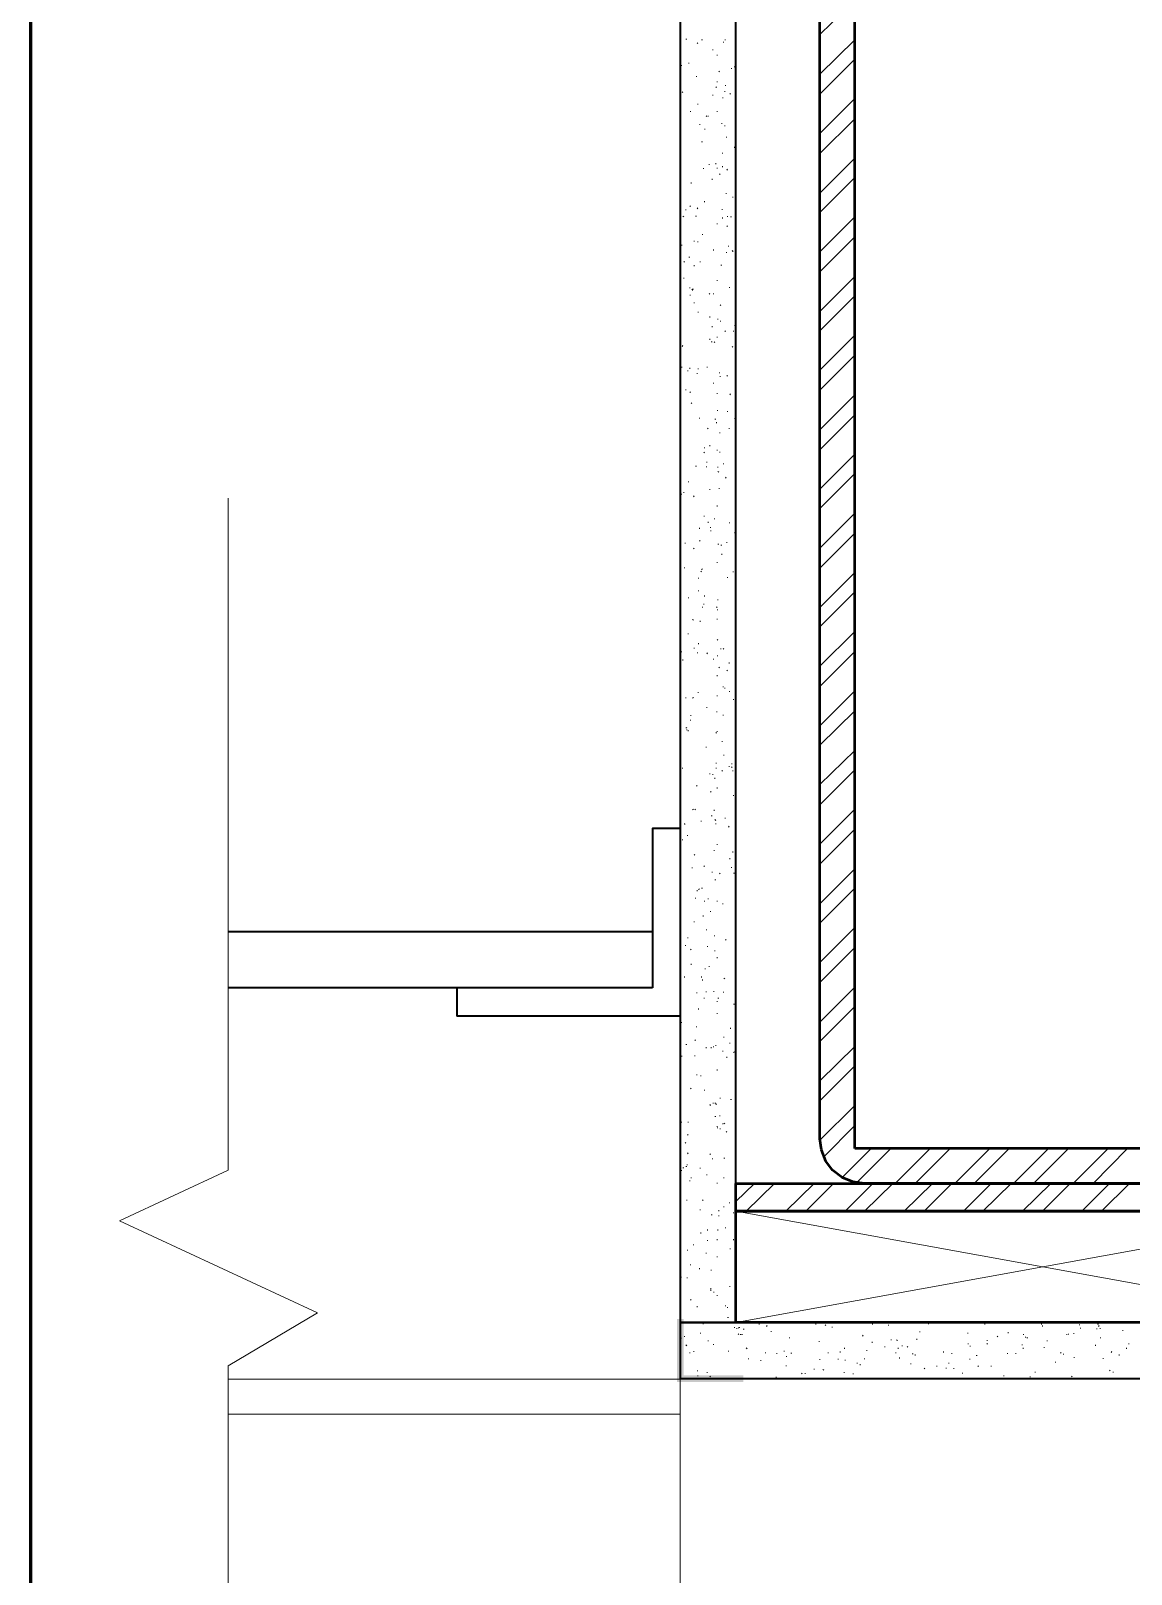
# Model space of a CAD drawing. Header units: inches. Extents: x 5 to 516, y -193 to 129.
# Drawn here: x 82.259 to 83.901, y -168.191 to -165.887 of the extents above; entities that cross this region are included whole.
import ezdxf

# ---------------------------------------------------------------- set-up
doc = ezdxf.new("R2010")
doc.units = ezdxf.units.IN
doc.header["$MEASUREMENT"] = 0
doc.layers.add('PDF8_Geometry', color=7, linetype='Continuous')
doc.layers.add('PDF8_Solid Fills', color=7, linetype='Continuous')

msp = doc.modelspace()

# ---------------------------------------------------------------- hatches: boundary and pattern name
at = {"layer": 'PDF8_Solid Fills', "transparency": 33554559}
msp.add_hatch(color=256, dxfattribs=at).paths.add_polyline_path([(83.2332928, -167.8102265), (83.2232928, -167.8102265), (83.2232921, -167.9046709), (83.322181, -167.9046705), (83.3221817, -167.8946697), (83.2332928, -167.8946709)])

# ---------------------------------------------------------------- linework, layer by layer
at = {"layer": 'PDF8_Geometry', "lineweight": 60}
msp.add_lwpolyline([(82.2588484, -169.6924491), (82.2588484, -162.1857821)], dxfattribs=at)
at = {"layer": 'PDF8_Geometry', "lineweight": 35}
for points in [[(83.2277386, -167.8157807), (83.3110719, -167.8157807), (83.3110719, -164.4713358)], [(83.2277386, -164.4713364), (83.2277386, -167.8157812)], [(83.2277386, -167.0780035), (83.1866275, -167.0780035), (83.1866275, -167.3157813)], [(83.1866258, -167.2324473), (82.5544035, -167.2324473)], [(82.9099602, -167.3157806), (82.5544046, -167.3157806)], [(83.1866258, -167.3157806), (82.8944035, -167.3157806), (82.8944035, -167.3580029)], [(83.2277386, -167.3580034), (82.8944052, -167.3580034)]]:
    msp.add_lwpolyline(points, dxfattribs=at)
at = {"layer": 'PDF8_Geometry', "lineweight": 50}
for points in [[(83.4888493, -167.5557822), (83.4888493, -165.0435597)], [(83.5032925, -167.6080039), (83.4855147, -167.6057816), (83.4699591, -167.599115), (83.4555147, -167.5880039), (83.4455147, -167.5746705), (83.438848, -167.5580039), (83.4366258, -167.5413372), (83.4366258, -165.0580036)], [(84.0510713, -167.5557822), (83.488849, -167.5557822)], [(84.103293, -167.5413367), (84.1010707, -167.5580034), (84.0944041, -167.5746701), (84.083293, -167.5880034), (84.0699596, -167.5991145), (84.053293, -167.6057812), (84.0366263, -167.6080034), (83.5032929, -167.6080034)]]:
    msp.add_lwpolyline(points, dxfattribs=at)
at = {"layer": 'PDF8_Geometry', "lineweight": 15}
for points in [[(83.4366258, -165.8924475), (83.488848, -165.8413363)], [(83.2377371, -165.8991138), (83.236626, -165.8991138)], [(83.2544042, -165.9046703), (83.2532931, -165.9057814)], [(83.2599607, -165.900226), (83.2610718, -165.900226)], [(83.2766278, -165.914671), (83.2766278, -165.9157821)], [(83.2932926, -165.9035604), (83.2921815, -165.9035604)], [(83.2955148, -165.900226), (83.2944037, -165.900226)], [(83.4366258, -165.9513373), (83.488848, -165.9002262)], [(83.2299607, -165.9380023), (83.2299607, -165.9391134)], [(83.2410714, -165.9346702), (83.2410714, -165.9357813)], [(83.2832942, -165.9224474), (83.2832942, -165.9235585)], [(83.3044056, -165.9424488), (83.3044056, -165.9435599)], [(83.3088498, -165.9413366), (83.3088498, -165.9402255)], [(83.4366258, -165.9813373), (83.488848, -165.929115)], [(83.2521821, -165.9546694), (83.2521821, -165.9557805)], [(83.2832942, -165.9635602), (83.2832942, -165.9624491)], [(83.2866262, -165.9468931), (83.2855151, -165.9480042)], [(83.2310707, -165.9780029), (83.2321818, -165.979114)], [(83.2766278, -165.9824472), (83.2766278, -165.9835583)], [(83.282182, -165.9702266), (83.2810709, -165.9713377)], [(83.2921827, -165.9868937), (83.2910716, -165.9868937)], [(83.2944048, -165.9780029), (83.2944048, -165.9768918)], [(83.2955148, -165.9691144), (83.2955148, -165.9680033)], [(83.3021812, -165.9802251), (83.3032923, -165.9813362)], [(83.4366258, -166.0402249), (83.488848, -165.9880027)], [(83.2432935, -166.0080028), (83.2432935, -166.0068917)], [(83.2544042, -165.9968922), (83.2544042, -165.9957811)], [(83.2832942, -166.0068929), (83.2832942, -166.008004)], [(83.3099598, -166.0068929), (83.3110709, -166.008004)], [(83.2577385, -166.0268921), (83.2566274, -166.0268921)], [(83.2655149, -166.0335585), (83.2644037, -166.0335585)], [(83.267737, -166.0135593), (83.2666259, -166.0146704)], [(83.2699591, -166.0146715), (83.2699591, -166.0135604)], [(83.2899606, -166.02467), (83.2899606, -166.0257811)], [(83.2944048, -166.0280043), (83.2944048, -166.0291154)], [(83.4366258, -166.0702271), (83.488848, -166.0180048)], [(83.2599607, -166.0524477), (83.2610718, -166.0524477)], [(83.2977369, -166.0457813), (83.2966258, -166.0457813)], [(83.3099598, -166.0513378), (83.3099598, -166.0524489)], [(83.2277386, -166.0657805), (83.2277386, -166.0646694)], [(83.2910705, -166.0702271), (83.2910705, -166.0691159)], [(83.3088498, -166.0613363), (83.3088498, -166.0602252)], [(83.4366258, -166.1291147), (83.488848, -166.0768925)], [(83.2632927, -166.0924484), (83.2621816, -166.0924484)], [(83.2710713, -166.085782), (83.2710713, -166.0868931)], [(83.281072, -166.085782), (83.281072, -166.0846709)], [(83.2832942, -166.0913362), (83.2832942, -166.0924473)], [(83.2866262, -166.1002247), (83.2877373, -166.1013358)], [(83.2910705, -166.089114), (83.2910705, -166.0902252)], [(83.2977369, -166.0935583), (83.298848, -166.0946694)], [(83.2288485, -166.1057812), (83.2288485, -166.1046701)], [(83.2444057, -166.1135598), (83.2444057, -166.1146709)], [(83.2755156, -166.1080033), (83.2755156, -166.1091144)], [(83.4366258, -166.1580047), (83.488848, -166.1057824)], [(83.2421813, -166.1480039), (83.2432924, -166.149115)], [(83.2644049, -166.1424475), (83.2644049, -166.1413364)], [(83.296627, -166.1291147), (83.296627, -166.1302258)], [(83.3066254, -166.1346711), (83.3066254, -166.1357823)], [(83.3110719, -166.1280025), (83.3099608, -166.1280025)], [(83.2321829, -166.1635589), (83.233294, -166.16467)], [(83.2366271, -166.1535604), (83.2366271, -166.1546715)], [(83.2510699, -166.1635589), (83.252181, -166.1635589)], [(83.2544042, -166.151336), (83.2532931, -166.1524471)], [(83.2910705, -166.1535604), (83.2899594, -166.1535604)], [(83.2910705, -166.165781), (83.2910705, -166.1668921)], [(83.2988491, -166.1646711), (83.2988491, -166.1635599)], [(83.3044056, -166.1646711), (83.3032944, -166.1646711)], [(83.4366258, -166.2168923), (83.488848, -166.1646701)], [(83.2610706, -166.1913366), (83.2610706, -166.1902255)], [(83.2832942, -166.1757817), (83.2832942, -166.1746706)], [(83.2977369, -166.1780038), (83.298848, -166.179115)], [(83.4366258, -166.2468922), (83.488848, -166.19467)], [(83.2310707, -166.2068916), (83.2299596, -166.2068916)], [(83.24885, -166.2002252), (83.24885, -166.2013363)], [(83.2544042, -166.2024473), (83.2544042, -166.2013362)], [(83.2777377, -166.2135602), (83.2777377, -166.2146713)], [(83.296627, -166.2180045), (83.2977381, -166.2180045)], [(83.2999613, -166.2080038), (83.2999613, -166.2091149)], [(83.3055155, -166.2146702), (83.3066266, -166.2157813)], [(83.3066254, -166.2157801), (83.3066254, -166.2168912)], [(83.2332928, -166.2313373), (83.2344039, -166.2324484)], [(83.2421813, -166.2246709), (83.2410702, -166.2246709)], [(83.24885, -166.2380037), (83.24885, -166.2368926)], [(83.2577385, -166.2313373), (83.2577385, -166.2324484)], [(83.2899606, -166.2368937), (83.2888495, -166.2368937)], [(83.2332928, -166.2557807), (83.2332928, -166.2568918)], [(83.2832942, -166.2591151), (83.2832942, -166.2602262)], [(83.4366258, -166.3057821), (83.488848, -166.2535599)], [(83.2421813, -166.2702257), (83.2421813, -166.2713368)], [(83.2421813, -166.2813364), (83.2432924, -166.2813364)], [(83.2466256, -166.2724478), (83.2455145, -166.273559)], [(83.2466256, -166.27356), (83.2466256, -166.2746712)], [(83.2477378, -166.2724478), (83.2466267, -166.2724478)], [(83.2721835, -166.2791142), (83.2710724, -166.2802254)], [(83.2777377, -166.2791142), (83.2777377, -166.2802254)], [(83.3010712, -166.2702257), (83.3021823, -166.2702257)], [(83.4366258, -166.3346698), (83.488848, -166.2824476)], [(83.24885, -166.2935592), (83.24885, -166.2924481)], [(83.2555164, -166.306892), (83.2544053, -166.306892)], [(83.2877384, -166.2957814), (83.2888495, -166.2968925)], [(83.2721835, -166.3146706), (83.2721835, -166.3135595)], [(83.2755156, -166.3291156), (83.2755156, -166.3280045)], [(83.2844041, -166.3180027), (83.2844041, -166.3168916)], [(83.2888484, -166.3202271), (83.2877373, -166.3202271)], [(83.2955148, -166.3346698), (83.2944037, -166.3357809)], [(83.3077376, -166.335782), (83.3077376, -166.3346709)], [(83.3099598, -166.3268912), (83.3088486, -166.3268912)], [(83.2321829, -166.3568934), (83.2310718, -166.3580045)], [(83.2721835, -166.3480049), (83.2721835, -166.3468937)], [(83.2755156, -166.3513369), (83.2744045, -166.3513369)], [(83.2788476, -166.3513369), (83.2799588, -166.352448)], [(83.2832942, -166.3435583), (83.2832942, -166.3446694)], [(83.4366258, -166.3935597), (83.488848, -166.3413375)], [(83.3055155, -166.3580033), (83.3066266, -166.3591144)], [(83.4366258, -166.4235596), (83.488848, -166.3713374)], [(83.2310707, -166.3891154), (83.2299596, -166.3891154)], [(83.2399592, -166.3946696), (83.2388481, -166.3946696)], [(83.2421813, -166.3902254), (83.2421813, -166.3913365)], [(83.2532943, -166.3991139), (83.2532943, -166.3980028)], [(83.2555164, -166.3913376), (83.2544053, -166.3913376)], [(83.2688492, -166.3891154), (83.2677381, -166.3891154)], [(83.2866262, -166.3968918), (83.2866262, -166.3980029)], [(83.2877384, -166.4035604), (83.2877384, -166.4024493)], [(83.2988491, -166.401336), (83.297738, -166.4024471)], [(83.2366271, -166.4235596), (83.2366271, -166.4224485)], [(83.2421813, -166.4257817), (83.2432924, -166.4268928)], [(83.2777377, -166.4135589), (83.2777377, -166.4124478)], [(83.2444057, -166.4424489), (83.2455168, -166.44356)], [(83.2832942, -166.4280039), (83.2832942, -166.429115)], [(83.3032934, -166.4291138), (83.3021822, -166.4302249)], [(83.4366258, -166.4824472), (83.488848, -166.430225)], [(83.2566263, -166.4657801), (83.2566263, -166.464669)], [(83.281072, -166.4668923), (83.2799609, -166.4668923)], [(83.282182, -166.4713366), (83.282182, -166.4724477)], [(83.2844041, -166.4535595), (83.283293, -166.4535595)], [(83.2988491, -166.4546694), (83.2988491, -166.4557806)], [(83.3088498, -166.4657801), (83.3099609, -166.4657801)], [(83.4366258, -166.5124471), (83.488848, -166.4602249)], [(83.2699591, -166.4802251), (83.268848, -166.4813362)], [(83.2877384, -166.4868938), (83.2866273, -166.4868938)], [(83.3010712, -166.4802251), (83.3010712, -166.4813362)], [(83.2632927, -166.5157815), (83.2644038, -166.5168926)], [(83.2644049, -166.510225), (83.2644049, -166.5091139)], [(83.2721835, -166.5057807), (83.2721835, -166.5068919)], [(83.2832942, -166.5124471), (83.2832942, -166.5135582)], [(83.2866262, -166.5157815), (83.2877373, -166.5157815)], [(83.4366258, -166.571337), (83.488848, -166.5191148)], [(83.2521821, -166.5368929), (83.2510709, -166.5368929)], [(83.266627, -166.5380028), (83.2677382, -166.5380028)], [(83.267737, -166.5313364), (83.267737, -166.5302253)], [(83.2844041, -166.5380028), (83.2844041, -166.5391139)], [(83.2921827, -166.5335585), (83.2932938, -166.5335585)], [(83.2410714, -166.5602264), (83.2399603, -166.5602264)], [(83.2844041, -166.5446692), (83.2855152, -166.5457803)], [(83.296627, -166.55356), (83.2955158, -166.5546711)], [(83.4366258, -166.6002247), (83.488848, -166.5480025)], [(82.5532933, -166.584669), (82.5532933, -167.5880024), (82.3910711, -167.663558), (82.6866266, -167.8013358), (82.5532933, -167.8802247), (82.5532933, -168.5768914), (84.3266268, -168.5768914), (84.4055156, -168.7091136), (84.5432934, -168.4146692), (84.618849, -168.5768914), (85.2388491, -168.5768914)], [(83.2299607, -166.5791156), (83.2299607, -166.5780045)], [(83.2332928, -166.5768912), (83.2332928, -166.5757801)], [(83.24885, -166.5813378), (83.2477389, -166.5824489)], [(83.2721835, -166.571337), (83.2721835, -166.5724481)], [(83.2866262, -166.5702271), (83.2855151, -166.5702271)], [(83.2632927, -166.6113377), (83.2644038, -166.6113377)], [(83.2832942, -166.5968927), (83.2832942, -166.5957816)], [(83.4366258, -166.6591146), (83.488848, -166.6068924)], [(83.2566263, -166.6291147), (83.2566263, -166.6302258)], [(83.2699591, -166.6213361), (83.2699591, -166.620225)], [(83.2732934, -166.6291147), (83.2732934, -166.6280036)], [(83.2732934, -166.633559), (83.2744046, -166.633559)], [(83.2799598, -166.6157819), (83.2788487, -166.6157819)], [(83.3021812, -166.6213361), (83.30107, -166.6213361)], [(83.2355149, -166.651336), (83.2355149, -166.6524471)], [(83.2566263, -166.648004), (83.2577374, -166.6491151)], [(83.2855163, -166.6535604), (83.2844052, -166.6535604)], [(83.2899606, -166.6546704), (83.2888495, -166.6546704)], [(83.2977369, -166.651336), (83.2977369, -166.6502249)], [(83.3099598, -166.6357811), (83.3088486, -166.6368922)], [(83.4366258, -166.6891145), (83.488848, -166.6368923)], [(83.2477378, -166.6591146), (83.2488489, -166.6602257)], [(83.2832942, -166.680226), (83.2832942, -166.6813371)], [(83.2899606, -166.6680032), (83.2899606, -166.6691143)], [(83.234405, -166.6891145), (83.234405, -166.6880034)], [(83.2599607, -166.6935588), (83.2588495, -166.6946699)], [(83.2610706, -166.6902267), (83.2599595, -166.6913379)], [(83.2988491, -166.7024473), (83.2988491, -166.7035584)], [(83.3077376, -166.694671), (83.3066265, -166.694671)], [(83.4366258, -166.7480044), (83.488848, -166.6957822)], [(83.2277386, -166.7235587), (83.2277386, -166.7224476)], [(83.2555164, -166.7035595), (83.2555164, -166.7046706)], [(83.2555164, -166.7235587), (83.2555164, -166.7224476)], [(83.3110719, -166.7124481), (83.3110719, -166.7135592)], [(83.4366258, -166.7768921), (83.488848, -166.7246699)], [(83.2410714, -166.7335594), (83.2399603, -166.7335594)], [(83.2610706, -166.7468922), (83.2610706, -166.7480033)], [(83.2632927, -166.742448), (83.2632927, -166.7435591)], [(83.2644049, -166.7302251), (83.2644049, -166.7313362)], [(83.2832942, -166.7468922), (83.2821831, -166.7480033)], [(83.2844041, -166.7368938), (83.2844041, -166.7357827)], [(83.2466256, -166.7657815), (83.2477367, -166.7668926)], [(83.2577385, -166.7691158), (83.2577385, -166.7680047)], [(83.2832942, -166.7513365), (83.2844053, -166.7513365)], [(83.2832942, -166.7646716), (83.2832942, -166.7657827)], [(83.2399592, -166.7868929), (83.2399592, -166.788004)], [(83.4366258, -166.835782), (83.488848, -166.7835598)], [(83.2288485, -166.8124485), (83.2288485, -166.8113374)], [(83.2299607, -166.8146707), (83.2299607, -166.8135595)], [(83.24885, -166.8091142), (83.24885, -166.8080031)], [(83.2544042, -166.8157806), (83.2532931, -166.8157806)], [(83.2555164, -166.8013379), (83.2555164, -166.802449)], [(83.267737, -166.8157806), (83.2688481, -166.8168917)], [(83.2832942, -166.7957814), (83.2844053, -166.7968925)], [(83.2888484, -166.8091142), (83.2888484, -166.8102253)], [(83.2921827, -166.8091142), (83.2932938, -166.8102253)], [(83.4366258, -166.8657819), (83.488848, -166.8135597)], [(83.2321829, -166.8268912), (83.2321829, -166.8257801)], [(83.2777377, -166.8257813), (83.2777377, -166.8246702)], [(83.2844041, -166.8202271), (83.283293, -166.8202271)], [(83.2855163, -166.836892), (83.2866274, -166.8380031)], [(83.2988491, -166.8413362), (83.297738, -166.8424473)], [(83.3010712, -166.8302256), (83.3010712, -166.8313367)], [(83.2832942, -166.8491148), (83.2832942, -166.8502259)], [(83.3099598, -166.8557812), (83.3099598, -166.8568923)], [(83.2366271, -166.883559), (83.2366271, -166.8824479)], [(83.2477378, -166.8824468), (83.2466267, -166.8835579)], [(83.2544042, -166.8746705), (83.2555153, -166.8746705)], [(83.2832942, -166.8802269), (83.2832942, -166.8791158)], [(83.2921827, -166.8657819), (83.2921827, -166.8668931)], [(83.2944048, -166.8680041), (83.2944048, -166.8691152)], [(83.3021812, -166.8735583), (83.30107, -166.8735583)], [(83.3077376, -166.8846712), (83.3077376, -166.8857823)], [(83.4366258, -166.9246696), (83.488848, -166.8724473)], [(83.2432935, -166.9091147), (83.2444046, -166.9091147)], [(83.267737, -166.898004), (83.267737, -166.8968929)], [(83.2832942, -166.9035605), (83.2821831, -166.9035605)], [(83.2921827, -166.9080047), (83.2921827, -166.9091158)], [(83.3099598, -166.8891155), (83.3110709, -166.8902266)], [(83.4366258, -166.9535596), (83.488848, -166.9024484)], [(83.2377371, -166.9268917), (83.236626, -166.9280028)], [(83.2399592, -166.9313382), (83.2399592, -166.9324493)], [(83.2432935, -166.9168932), (83.2432935, -166.9157821)], [(83.2832942, -166.9335581), (83.2832942, -166.932447)], [(83.266627, -166.9557817), (83.266627, -166.9568928)], [(83.282182, -166.9346703), (83.2810709, -166.9357814)], [(83.2899606, -166.9480031), (83.2910717, -166.9480031)], [(83.2932926, -166.9680045), (83.2932926, -166.9691157)], [(83.3110719, -166.959116), (83.3099608, -166.959116)], [(83.4366258, -167.0124472), (83.488848, -166.9613361)], [(83.2321829, -166.9880037), (83.2310718, -166.9880037)], [(83.2721835, -166.9957823), (83.2721835, -166.9968934)], [(83.2766278, -166.9980045), (83.2766278, -166.9968933)], [(83.2799598, -167.0035587), (83.2799598, -167.0024475)], [(83.282182, -166.9802251), (83.2810709, -166.9802251)], [(83.282182, -166.9880037), (83.2810709, -166.9880037)], [(83.2910705, -166.9913381), (83.2899594, -166.9924492)], [(83.3010712, -166.9846694), (83.3010712, -166.9857805)], [(83.3044056, -166.9813373), (83.3055167, -166.9813373)], [(83.3044056, -166.9857816), (83.3055167, -166.9868927)], [(83.3066254, -166.9913381), (83.3066254, -166.9924492)], [(83.4366258, -167.0424494), (83.488848, -166.9902271)], [(83.2532943, -167.0135594), (83.2521831, -167.0146705)], [(83.2732934, -167.0224479), (83.2744046, -167.023559)], [(83.2832942, -167.0180036), (83.2832942, -167.0168925)], [(83.2477378, -167.0491135), (83.2466267, -167.0502246)], [(83.2499599, -167.0491135), (83.251071, -167.0502246)], [(83.3077376, -167.0291143), (83.3077376, -167.0280032)], [(83.4366258, -167.101337), (83.488848, -167.0491148)], [(83.2355149, -167.0713371), (83.2344038, -167.0713371)], [(83.234405, -167.0702271), (83.234405, -167.0713382)], [(83.2599607, -167.0668928), (83.2588495, -167.0668928)], [(83.2744034, -167.0591142), (83.2755145, -167.0591142)], [(83.2788476, -167.0513379), (83.2788476, -167.0502268)], [(83.2799598, -167.0646707), (83.281071, -167.0657818)], [(83.281072, -167.0713371), (83.281072, -167.070226)], [(83.2955148, -167.0624485), (83.2944037, -167.0624485)], [(83.2310707, -167.0946706), (83.2321818, -167.0946706)], [(83.2388493, -167.0880042), (83.2388493, -167.0891153)], [(83.2999613, -167.0746714), (83.3010724, -167.0757825)], [(83.4366258, -167.1313369), (83.488848, -167.0791147)], [(83.24885, -167.1168919), (83.2499611, -167.118003)], [(83.2788476, -167.1102255), (83.2788476, -167.1113366)], [(83.2832942, -167.101337), (83.2832942, -167.1024481)], [(83.3066254, -167.1124476), (83.3066254, -167.1135588)], [(83.3110719, -167.1035591), (83.3099608, -167.1046702)], [(83.2455157, -167.1368934), (83.2466268, -167.1368934)], [(83.2644049, -167.133559), (83.2632938, -167.1346701)], [(83.3021812, -167.1224484), (83.3021812, -167.1235595)], [(83.3044056, -167.1368934), (83.3044056, -167.1357822)], [(83.4366258, -167.1902268), (83.488848, -167.1380046)], [(83.2755156, -167.1435597), (83.2755156, -167.1424486)], [(83.281072, -167.1546704), (83.2799609, -167.1546704)], [(83.2877384, -167.1446697), (83.2866273, -167.1457808)], [(83.3088498, -167.1446697), (83.3077387, -167.1446697)], [(83.2510699, -167.1813383), (83.2510699, -167.1824494)], [(83.2532943, -167.1702253), (83.2532943, -167.1713364)], [(83.2566263, -167.1680032), (83.2555152, -167.1691143)], [(83.2599607, -167.1668933), (83.2610718, -167.1668933)], [(83.2644049, -167.1857825), (83.2644049, -167.1868936)], [(83.2699591, -167.1824482), (83.2699591, -167.1835593)], [(83.2832942, -167.1857825), (83.2832942, -167.1868936)], [(83.4366258, -167.2191145), (83.488848, -167.1668923)], [(83.2621828, -167.2080038), (83.2621828, -167.2091149)], [(83.2732934, -167.2013374), (83.2732934, -167.2024486)], [(83.2910705, -167.1902268), (83.2921816, -167.1902268)], [(83.24885, -167.2168924), (83.24885, -167.2180035)], [(83.267737, -167.2291152), (83.2666259, -167.2291152)], [(83.4366258, -167.2780044), (83.488848, -167.2257822)], [(83.2366271, -167.2524487), (83.235516, -167.2524487)], [(83.2399592, -167.2413381), (83.2388481, -167.2413381)], [(83.2688492, -167.2535587), (83.2688492, -167.2546698)], [(83.2799598, -167.2380037), (83.2788487, -167.2380037)], [(83.2955148, -167.2435579), (83.2966259, -167.2446691)], [(83.4366258, -167.3080043), (83.488848, -167.2557821)], [(83.2444057, -167.2580029), (83.2432946, -167.259114)], [(83.2799598, -167.2602251), (83.2799598, -167.2613362)], [(83.2832942, -167.2702258), (83.2832942, -167.2713369)], [(83.234405, -167.2991135), (83.234405, -167.3002246)], [(83.2444057, -167.2802265), (83.2444057, -167.2813376)], [(83.2599607, -167.3002257), (83.2599607, -167.2991146)], [(83.2655149, -167.2868929), (83.2655149, -167.288004)], [(83.2710713, -167.2835586), (83.2710713, -167.2846697)], [(83.2944048, -167.3013379), (83.2932937, -167.302449)], [(83.2532943, -167.3235592), (83.2521831, -167.3235592)], [(83.2610706, -167.30356), (83.2610706, -167.3046711)], [(83.266627, -167.322447), (83.266627, -167.3213359)], [(83.2788476, -167.3213371), (83.2777365, -167.3213371)], [(83.2921827, -167.322447), (83.2932938, -167.322447)], [(83.4366258, -167.3668919), (83.488848, -167.3146697)], [(83.2555164, -167.3468927), (83.2555164, -167.3480038)], [(83.2644049, -167.3313378), (83.2632938, -167.3313378)], [(83.2832942, -167.336892), (83.2832942, -167.3357809)], [(83.2855163, -167.3313378), (83.2844052, -167.3313378)], [(83.3077376, -167.3402263), (83.3088487, -167.3402263)], [(83.4366258, -167.3957819), (83.488848, -167.3435597)], [(83.2299607, -167.3680041), (83.2299607, -167.366893)], [(83.2832942, -167.3546691), (83.2832942, -167.353558)], [(83.2499599, -167.3935598), (83.251071, -167.3946709)], [(83.2521821, -167.3746705), (83.2521821, -167.3735594)], [(83.2932926, -167.3891155), (83.2932926, -167.3902266)], [(83.3032934, -167.3768926), (83.3032934, -167.3757815)], [(83.2366271, -167.4002262), (83.2377382, -167.4002262)], [(83.2499599, -167.4180032), (83.2499599, -167.4168921)], [(83.266627, -167.4057804), (83.266627, -167.4046693)], [(83.2744034, -167.4057804), (83.2744034, -167.4046693)], [(83.2777377, -167.4046704), (83.2777377, -167.4035593)], [(83.281072, -167.4013361), (83.281072, -167.4024472)], [(83.2921827, -167.4102246), (83.2910716, -167.4102246)], [(83.3021812, -167.398004), (83.3021812, -167.3991151)], [(83.3088498, -167.4113368), (83.3077387, -167.4124479)], [(83.4366258, -167.4546695), (83.488848, -167.4035584)], [(83.2299607, -167.4180032), (83.2310719, -167.4180032)], [(83.2832942, -167.4380024), (83.2832942, -167.4391135)], [(83.2977369, -167.4191154), (83.2977369, -167.4202265)], [(83.4366258, -167.4846694), (83.488848, -167.4324472)], [(83.2532943, -167.445781), (83.2521831, -167.445781)], [(83.2588485, -167.4468932), (83.2588485, -167.4480043)], [(83.2444057, -167.4657802), (83.2432946, -167.4668913)], [(83.2644049, -167.4680046), (83.2644049, -167.4691157)], [(83.2877384, -167.4813374), (83.2877384, -167.4802263)], [(83.3032934, -167.4824473), (83.3044045, -167.4824473)], [(83.2721835, -167.4902259), (83.2732946, -167.491337)], [(83.2777377, -167.4880038), (83.2766266, -167.4880038)], [(83.2799598, -167.508003), (83.281071, -167.508003)], [(83.281072, -167.4880038), (83.2799609, -167.4880038)], [(83.282182, -167.4891137), (83.2810709, -167.4902248)], [(83.2866262, -167.506893), (83.2877373, -167.506893)], [(83.4366258, -167.5435593), (83.488848, -167.4913371)], [(83.2299607, -167.5157815), (83.2299607, -167.5168927)], [(83.2399592, -167.5168915), (83.2399592, -167.5157804)], [(83.2844041, -167.5246701), (83.283293, -167.5246701)], [(83.2832942, -167.5224479), (83.2832942, -167.5235591)], [(83.2877384, -167.5257823), (83.2877384, -167.5268934)], [(83.2910705, -167.5191159), (83.2921816, -167.5191159)], [(83.2944048, -167.5180037), (83.2932937, -167.5191148)], [(83.2977369, -167.5302265), (83.2966258, -167.5313376)], [(83.4421823, -167.5680028), (83.4888489, -167.5213361)], [(83.2366271, -167.5468937), (83.235516, -167.5480048)], [(83.2388493, -167.5346708), (83.2399604, -167.5357819)], [(83.46996, -167.5991149), (83.5132934, -167.5557816)], [(83.4910714, -167.6068935), (83.5421825, -167.5557824)], [(83.5488491, -167.6068923), (83.5488491, -167.6080034), (83.6010713, -167.5557812)], [(83.578849, -167.6068923), (83.578849, -167.6080034), (83.6310713, -167.5557812)], [(83.6377389, -167.6068923), (83.6377389, -167.6080034), (83.6899611, -167.5557812)], [(83.6666266, -167.6068923), (83.6666266, -167.6080034), (83.7188489, -167.5557812)], [(83.7699592, -167.5935584), (83.8077369, -167.5557806)], [(83.7699592, -167.5635585), (83.7777369, -167.5557807)], [(83.8144041, -167.6080034), (83.8666263, -167.5557812)], [(83.844404, -167.6080034), (83.8955151, -167.5557812)], [(83.2399592, -167.5624486), (83.2388481, -167.5635597)], [(83.2732934, -167.5635585), (83.2721823, -167.5646696)], [(83.2766278, -167.5713371), (83.2755167, -167.5713371)], [(83.2944048, -167.5702272), (83.2932937, -167.5702272)], [(83.7255165, -167.6068923), (83.7255165, -167.6080034), (83.769961, -167.563559)], [(83.2299607, -167.5891142), (83.2299607, -167.5880031)], [(83.2332928, -167.5846699), (83.2321817, -167.5846699)], [(83.2366271, -167.5824478), (83.2377382, -167.5824478)], [(83.2377371, -167.5802256), (83.2388482, -167.5802256)], [(83.2444057, -167.5991149), (83.2444057, -167.600226)], [(83.2577385, -167.5846699), (83.2577385, -167.585781)], [(83.267737, -167.5957806), (83.267737, -167.5946694)], [(83.2932926, -167.5991149), (83.2932926, -167.600226)], [(83.7555164, -167.6080034), (83.7699609, -167.593559)], [(83.2421813, -167.6046691), (83.2421813, -167.603558)], [(83.2832942, -167.6068935), (83.2832942, -167.6080046)], [(83.3110719, -167.6046691), (83.3110719, -167.6057802)], [(83.3110719, -167.6346713), (83.3388497, -167.6080046)], [(83.3110719, -167.6213362), (83.3110719, -167.6224473)], [(83.3266269, -167.649114), (83.3688491, -167.6080029)], [(83.3855145, -167.649114), (83.4277367, -167.6080029)], [(83.4155167, -167.649114), (83.4566278, -167.6080029)], [(83.4744043, -167.649114), (83.5155154, -167.6080029)], [(83.5032943, -167.649114), (83.5455165, -167.6080029)], [(83.5621819, -167.649114), (83.6044041, -167.6080029)], [(83.5921818, -167.649114), (83.6332929, -167.6080029)], [(83.6510717, -167.649114), (83.6921828, -167.6080029)], [(83.6799594, -167.649114), (83.7221816, -167.6080029)], [(83.7388493, -167.649114), (83.7810715, -167.6080029)], [(83.7688492, -167.649114), (83.8099603, -167.6080029)], [(83.8277391, -167.649114), (83.8688502, -167.6080029)], [(83.8566268, -167.649114), (83.898849, -167.6080029)], [(83.2377371, -167.6324469), (83.2377371, -167.633558)], [(83.2577385, -167.6468919), (83.2577385, -167.648003)], [(83.2621828, -167.6324469), (83.2610717, -167.633558)], [(83.2855163, -167.649114), (83.2855163, -167.6480029)], [(83.2932926, -167.6435598), (83.2932926, -167.6424487)], [(83.3010712, -167.6368934), (83.3021823, -167.6368934)], [(83.2277386, -167.663559), (83.2288497, -167.663559)], [(83.2288485, -167.6524483), (83.2288485, -167.6535594)], [(83.2755156, -167.6546704), (83.2744045, -167.6546704)], [(83.2855163, -167.6557804), (83.2855163, -167.6568915)], [(83.3077376, -167.6524483), (83.3077376, -167.6513372)], [(84.2277387, -167.8157807), (83.3110719, -167.649114)], [(84.2277387, -167.649114), (83.3110719, -167.8157807)], [(83.2588485, -167.6824482), (83.2588485, -167.6813371)], [(83.2688492, -167.678004), (83.2688492, -167.6768929)], [(83.2688492, -167.6935589), (83.2688492, -167.6924478)], [(83.2832942, -167.6913368), (83.2832942, -167.6924479)], [(83.2844041, -167.6768918), (83.2844041, -167.6780029)], [(83.2955148, -167.6746696), (83.2955148, -167.6735585)], [(83.3077376, -167.692449), (83.3077376, -167.6913378)], [(83.2388493, -167.7080039), (83.2388493, -167.7068928)], [(83.2477378, -167.7002253), (83.2477378, -167.6991142)], [(83.266627, -167.7113359), (83.266627, -167.7124471)], [(83.2832942, -167.7168924), (83.2832942, -167.7180035)], [(83.3032934, -167.7057817), (83.3021822, -167.7057817)], [(83.2432935, -167.7291153), (83.2432935, -167.7302264)], [(83.2566263, -167.7346695), (83.2566263, -167.7357806)], [(83.2744034, -167.7380038), (83.2744034, -167.7368927)], [(83.2299607, -167.7480045), (83.2288496, -167.7480045)], [(83.2388493, -167.7491144), (83.2377382, -167.7491144)], [(83.3021812, -167.7613373), (83.3021812, -167.7624484)], [(83.2444057, -167.7813365), (83.2432946, -167.7824476)], [(83.2744034, -167.7668915), (83.2732923, -167.7680026)], [(83.2732934, -167.7646716), (83.2744046, -167.7657827)], [(83.2777377, -167.7702258), (83.2788488, -167.7702258)], [(83.2832942, -167.7757823), (83.2832942, -167.7746712)], [(83.2532943, -167.7913372), (83.2532943, -167.7924483)], [(83.2955148, -167.7913372), (83.2955148, -167.7902261)], [(83.2988491, -167.7935593), (83.2988491, -167.7924482)], [(83.2988491, -167.8080043), (83.2999602, -167.8080043)], [(83.2288485, -167.8124486), (83.2288485, -167.8135597)], [(83.2588485, -167.8313379), (83.2577373, -167.8313379)], [(83.2621828, -167.8180028), (83.2621828, -167.8168917)], [(83.2655149, -167.8157807), (83.2655149, -167.8168918)], [(83.3088498, -167.8224471), (83.3088498, -167.8235582)], [(83.3132941, -167.8246715), (83.312183, -167.8246715)], [(83.314404, -167.8324478), (83.3155151, -167.8335589)], [(83.3155162, -167.8235593), (83.3144051, -167.8235593)], [(83.3166261, -167.8224471), (83.3166261, -167.8235582)], [(83.3232925, -167.8257814), (83.3221814, -167.8257814)], [(83.3466261, -167.8180028), (83.3455149, -167.8180028)], [(83.3577367, -167.8202272), (83.3566256, -167.8213383)], [(83.3632932, -167.8291157), (83.3644043, -167.8291157)], [(83.4310716, -167.8180028), (83.4299605, -167.8180028)], [(83.4455143, -167.819115), (83.4444032, -167.8202261)], [(83.455515, -167.8224471), (83.4544039, -167.8224471)], [(83.5155149, -167.8180028), (83.5144038, -167.8180028)], [(83.5388484, -167.819115), (83.5388484, -167.8202261)], [(83.5855154, -167.8291157), (83.5855154, -167.8302268)], [(83.5988482, -167.8180028), (83.5988482, -167.8168917)], [(83.6566259, -167.8313379), (83.657737, -167.8313379)], [(83.6832937, -167.8180028), (83.6821826, -167.8180028)], [(83.7177379, -167.8313379), (83.7177379, -167.8302267)], [(83.7332928, -167.8168929), (83.7332928, -167.8157818)], [(83.767737, -167.8180028), (83.7666259, -167.8180028)], [(83.7688492, -167.8202272), (83.7688492, -167.8213383)], [(83.7999613, -167.8168929), (83.7999613, -167.8157818)], [(83.8077377, -167.83356), (83.8077377, -167.8324489)], [(83.8155163, -167.8313379), (83.8155163, -167.832449)], [(83.8244048, -167.819115), (83.8232937, -167.819115)], [(83.8255147, -167.8235593), (83.8255147, -167.8246704)], [(83.8499604, -167.8246715), (83.8499604, -167.8257826)], [(83.8521826, -167.8180028), (83.8510714, -167.8180028)], [(83.8532925, -167.8202272), (83.8521814, -167.8213383)], [(83.8544047, -167.8246715), (83.8555158, -167.8246715)], [(83.8888489, -167.8268913), (83.8888489, -167.8280024)], [(83.2299607, -167.8391142), (83.2288496, -167.8391142)], [(83.234405, -167.8357821), (83.234405, -167.8368932)], [(83.2366271, -167.8491149), (83.2377382, -167.850226)], [(83.2699591, -167.8424485), (83.2699591, -167.8435596)], [(83.2777377, -167.8491149), (83.2777377, -167.8480038)], [(83.3188483, -167.83356), (83.3177372, -167.83356)], [(83.3199605, -167.83356), (83.3210716, -167.83356)], [(83.3266269, -167.8535592), (83.327738, -167.8546703)], [(83.391071, -167.8380042), (83.391071, -167.8391154)], [(83.4355159, -167.8435584), (83.4355159, -167.8446696)], [(83.4732921, -167.8535592), (83.4732921, -167.8546703)], [(83.5010699, -167.8346699), (83.4999588, -167.835781)], [(83.5144049, -167.8446706), (83.5144049, -167.8457818)], [(83.5332942, -167.851337), (83.5332942, -167.8524482)], [(83.5432927, -167.8413363), (83.5421815, -167.8413363)], [(83.5510712, -167.8413363), (83.5521824, -167.8424474)], [(83.5532934, -167.8535592), (83.5532934, -167.8546703)], [(83.5599598, -167.8502248), (83.5588487, -167.8502248)], [(83.5666262, -167.851337), (83.5677373, -167.8524482)], [(83.5810712, -167.8413363), (83.5810712, -167.8402252)], [(83.6577381, -167.848005), (83.6577381, -167.8468939)], [(83.6610724, -167.8502248), (83.6610724, -167.851336)], [(83.6866258, -167.8468928), (83.6855147, -167.8480039)], [(83.6855159, -167.8424485), (83.686627, -167.8424485)], [(83.7010708, -167.8357821), (83.7021819, -167.8368932)], [(83.7388493, -167.8491149), (83.7377382, -167.8491149)], [(83.7399592, -167.8535592), (83.7399592, -167.8546703)], [(83.7410714, -167.83356), (83.7399603, -167.83356)], [(83.7432936, -167.8368921), (83.7432936, -167.8380032)], [(83.7466256, -167.8380042), (83.7455145, -167.8391154)], [(83.7710714, -167.8524492), (83.7710714, -167.8535603)], [(83.7755156, -167.8424485), (83.7755156, -167.8435596)], [(83.8044056, -167.83356), (83.8055167, -167.83356)], [(83.8477383, -167.8491149), (83.8477383, -167.850226)], [(83.8555169, -167.8391142), (83.8555169, -167.8380031)], [(83.8944053, -167.8535592), (83.8944053, -167.8546703)], [(83.8977374, -167.8468928), (83.8977374, -167.8480039)], [(83.2421813, -167.8613378), (83.2421813, -167.8602267)], [(83.2477378, -167.8591156), (83.2488489, -167.8591156)], [(83.2999613, -167.8580034), (83.2999613, -167.8591145)], [(83.3299589, -167.8702263), (83.3299589, -167.8691152)], [(83.3488482, -167.8724484), (83.3477371, -167.8724484)], [(83.3555168, -167.8602256), (83.3555168, -167.8613367)], [(83.3721817, -167.8613378), (83.3721817, -167.8624489)], [(83.3832946, -167.8591156), (83.3832946, -167.8580045)], [(83.3866267, -167.865782), (83.3866267, -167.8668931)], [(83.3932931, -167.8613378), (83.3944042, -167.8613378)], [(83.4366258, -167.8713362), (83.4366258, -167.8702251)], [(83.4488487, -167.8602256), (83.4488487, -167.8613367)], [(83.4644036, -167.8702263), (83.4632925, -167.8702263)], [(83.466628, -167.8591156), (83.466628, -167.8602267)], [(83.4744043, -167.8724484), (83.4744043, -167.8713373)], [(83.4921814, -167.8768927), (83.4921814, -167.8757816)], [(83.4966256, -167.8780026), (83.4966256, -167.8791137)], [(83.5032943, -167.8691141), (83.5032943, -167.8702252)], [(83.5066263, -167.8568935), (83.5066263, -167.8580046)], [(83.5499613, -167.8602256), (83.5499613, -167.8613367)], [(83.5555155, -167.8691141), (83.5555155, -167.868003)], [(83.5721826, -167.8780026), (83.5721826, -167.8768915)], [(83.5755147, -167.8624477), (83.5744036, -167.8624477)], [(83.578849, -167.8646698), (83.578849, -167.8635587)], [(83.6210718, -167.8591156), (83.6210718, -167.8602267)], [(83.6288481, -167.8768927), (83.6288481, -167.8757816)], [(83.6332946, -167.8613378), (83.6332946, -167.8624489)], [(83.6599602, -167.8702263), (83.6610713, -167.8702263)], [(83.6710709, -167.8646698), (83.6699598, -167.8646698)], [(83.716628, -167.8624477), (83.716628, -167.8613366)], [(83.7288486, -167.8624477), (83.7288486, -167.8613366)], [(83.7888484, -167.8746706), (83.7877373, -167.8746706)], [(83.796627, -167.8602256), (83.7955159, -167.8613367)], [(83.7999613, -167.8624477), (83.7999613, -167.8635588)], [(83.8155163, -167.8680042), (83.8166274, -167.8680042)], [(83.8599612, -167.8691141), (83.85885, -167.8691141)], [(83.8721817, -167.8591156), (83.8710706, -167.8602267)], [(83.8832947, -167.8635599), (83.8832947, -167.864671)], [(82.5544055, -167.9002262), (83.2277389, -167.9002262)], [(83.2277386, -168.5757815), (83.2277386, -167.9002258)], [(83.2544042, -167.8880033), (83.2532931, -167.8880033)], [(83.2544042, -167.8946697), (83.2544042, -167.8957809)], [(83.2688492, -167.8902255), (83.2677381, -167.8902255)], [(83.2732934, -167.8957819), (83.2721823, -167.8968931)], [(83.3710718, -167.8980041), (83.3710718, -167.896893)], [(83.3855145, -167.899114), (83.3844034, -167.899114)], [(83.3866267, -167.880227), (83.3855156, -167.880227)], [(83.4099602, -167.8913377), (83.4088491, -167.8924488)], [(83.4144045, -167.8913377), (83.4144045, -167.8924488)], [(83.4277373, -167.8846713), (83.4277373, -167.8857824)], [(83.4410701, -167.8857812), (83.4421812, -167.8868923)], [(83.4721822, -167.8902255), (83.4732933, -167.8902255)], [(83.4866272, -167.8924476), (83.485516, -167.8924476)], [(83.5921818, -167.8835591), (83.5932929, -167.8846702)], [(83.6110711, -167.880227), (83.6110711, -167.8813381)], [(83.6244039, -167.8835591), (83.625515, -167.8835591)], [(83.6366267, -167.8835591), (83.6366267, -167.8846702)], [(83.6499595, -167.8913377), (83.6488484, -167.8913377)], [(83.673293, -167.880227), (83.6721819, -167.8813381)], [(83.6921823, -167.880227), (83.6921823, -167.8813381)], [(83.7110715, -167.8957819), (83.7110715, -167.8946708)], [(83.7188479, -167.899114), (83.7188479, -167.8980029)], [(83.7388493, -167.899114), (83.7399604, -167.899114)], [(83.74996, -167.8968919), (83.7510711, -167.8968919)], [(83.7577386, -167.8891155), (83.7577386, -167.8902267)], [(83.8121819, -167.8957819), (83.813293, -167.8968931)], [(83.8688497, -167.8868934), (83.8699608, -167.8880045)], [(83.8744039, -167.8891155), (83.8744039, -167.8902267)], [(82.5544055, -167.9524474), (83.2277389, -167.9524474)]]:
    msp.add_lwpolyline(points, dxfattribs=at)
msp.add_lwpolyline([(83.2377371, -166.9313371), (83.2377371, -166.930226)], close=True, dxfattribs=at)
at = {"layer": 'PDF8_Geometry', "lineweight": 50}
for points in [[(83.3110719, -167.649114), (83.3110719, -167.6080029), (85.5621832, -167.6080029), (85.5621832, -167.649114)], [(84.2277387, -167.649114), (84.2277387, -167.8157807), (83.3110719, -167.8157807), (83.3110719, -167.649114)]]:
    msp.add_lwpolyline(points, close=True, dxfattribs=at)
at = {"layer": 'PDF8_Geometry', "lineweight": 35}
msp.add_lwpolyline([(83.2277386, -167.8157807), (83.2277386, -167.899114), (84.1966276, -167.899114), (84.1966276, -167.8157807)], close=True, dxfattribs=at)

doc.saveas('drawing.dxf')
